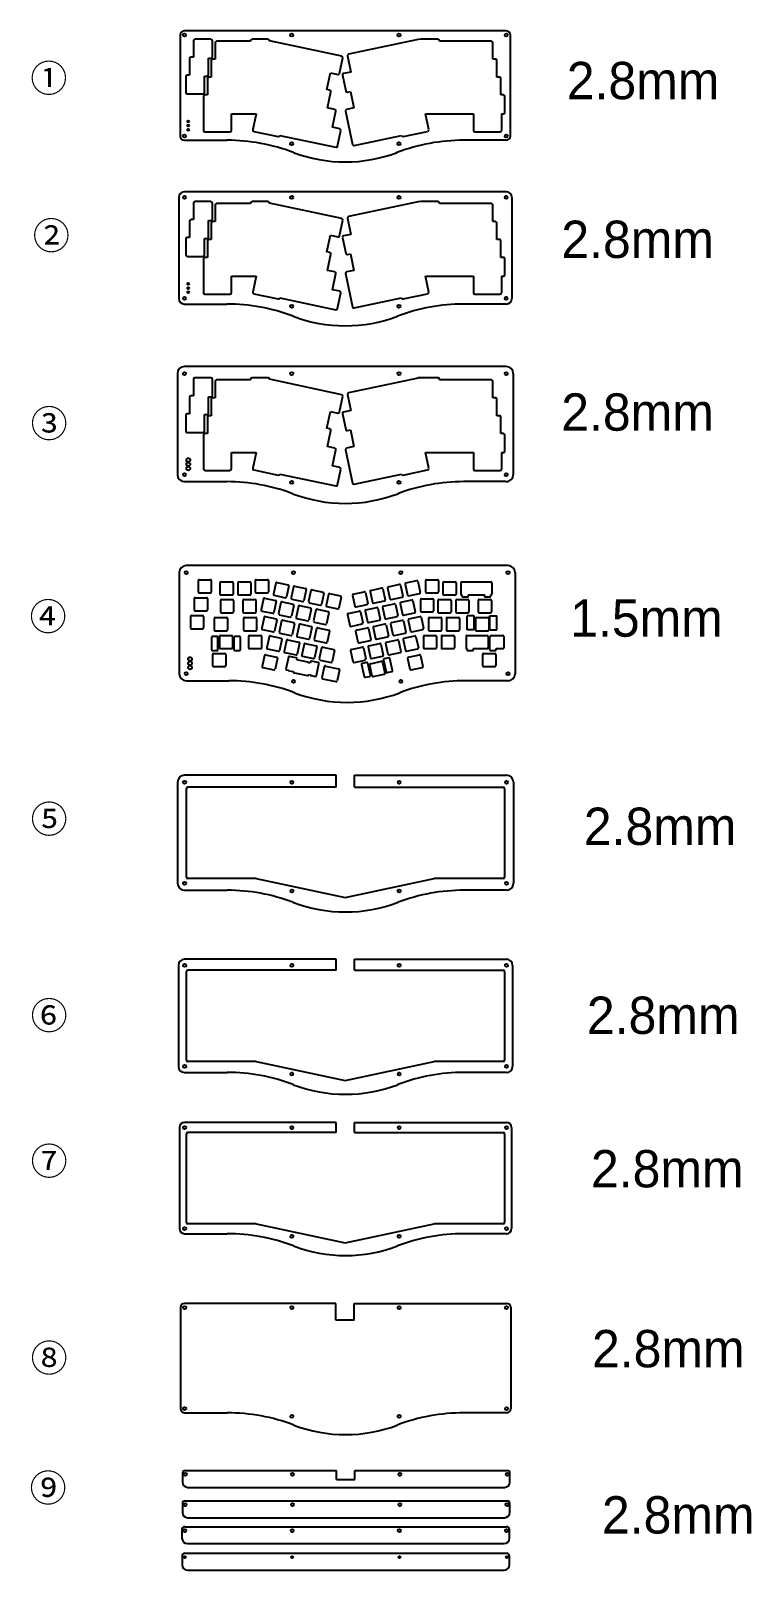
# Model space of a CAD drawing. Extents: x -100 to 666, y -578 to 1059.
import ezdxf

# ---------------------------------------------------------------- set-up
doc = ezdxf.new("R2010")
doc.units = 0
doc.layers.get('0').update_dxf_attribs({"linetype": 'CONTINUOUS'})
doc.styles.get("Standard").update_dxf_attribs({"font": ''})
doc.styles.get('Standard').set_extended_font_data('Lot')

msp = doc.modelspace()

# ---------------------------------------------------------------- linework, layer by layer
at = {"color": 7, "linetype": 'Continuous', "lineweight": 25}
for p, q in [((58.6, 1054.4), (58.6, 947)), ((58.6, 1054.4), (58.6, 947)), ((405.4, 1058.9), (63.1, 1058.9)), ((405.4, 1058.9), (63.1, 1058.9)), ((72.8, 1048.4), (72.8, 1030.9)), ((91.3, 1049.9), (74.3, 1049.9)), ((92.8, 1031.4), (92.8, 1048.4)), ((133.5, 1048.4), (133.5, 1047.8)), ((152.1, 1049.9), (135, 1049.9)), ((153.6, 1048.4), (153.6, 1048.4)), ((230.4, 1032.1), (153.6, 1048.4)), ((311.6, 1049.8), (237.6, 1034.1)), ((314.4, 1049.9), (311.8, 1049.8)), ((333, 1049.9), (314.5, 1049.9)), ((334.5, 1047.8), (334.5, 1048.4)), ((409.9, 947), (409.9, 1054.4)), ((409.9, 947), (409.9, 1054.4)), ((95.8, 1046.3), (95.8, 1028.8)), ((133.5, 1047.8), (97.3, 1047.8)), ((236.5, 1032.3), (240.1, 1015.1)), ((389.7, 1047.8), (334.5, 1047.8)), ((391.2, 1028.8), (391.2, 1046.3)), ((68.6, 1029.4), (68.6, 1011.8)), ((72.8, 1030.9), (70.1, 1030.9)), ((88.7, 1029.9), (91.3, 1029.9)), ((88.7, 1012.3), (88.7, 1029.9)), ((91.6, 1027.3), (91.6, 1009.7)), ((95.8, 1028.8), (93.1, 1028.8)), ((228, 1013.6), (231.5, 1030.3)), ((393.9, 1028.8), (391.2, 1028.8)), ((395.4, 1009.7), (395.4, 1027.3)), ((64.6, 1010.3), (64.6, 993.3)), ((68.6, 1011.8), (66.1, 1011.8)), ((84.6, 1010.8), (87.2, 1010.8)), ((84.6, 993.3), (84.6, 1010.8)), ((87.6, 1008.2), (87.6, 990.7)), ((91.6, 1009.7), (89.1, 1009.7)), ((214.6, 996.5), (218.3, 1014.2)), ((218.3, 1014.2), (226.2, 1012.5)), ((231.1, 1011.7), (234.7, 995)), ((240.1, 1015.1), (232.3, 1013.5)), ((398.2, 1009.7), (395.4, 1009.7)), ((399.7, 990.7), (399.7, 1008.2)), ((66.1, 991.8), (83.1, 991.8)), ((83.4, 989.2), (83.4, 953)), ((87.6, 990.7), (84.9, 990.7)), ((217.8, 995.8), (214.6, 996.5)), ((215.3, 976.9), (218.9, 994.1)), ((236.5, 993.8), (239.7, 994.5)), ((239.7, 994.5), (243.4, 976.9)), ((402.4, 990.7), (399.7, 990.7)), ((403.9, 972.1), (403.9, 989.2)), ((113, 970.6), (139.3, 970.6)), ((113, 953), (113, 970.6)), ((139.3, 970.6), (135.7, 953.8)), ((223.1, 975.2), (215.3, 976.9)), ((220.6, 956.3), (224.3, 973.4)), ((234.4, 973.4), (241.9, 938.1)), ((243.4, 976.9), (235.6, 975.2)), ((319.4, 970.6), (370.6, 970.6)), ((322.9, 953.8), (319.4, 970.6)), ((370.6, 970.6), (370.6, 953)), ((400.2, 970.6), (400.2, 953)), ((400.2, 970.6), (402.4, 970.6)), ((84.9, 951.5), (111.5, 951.5)), ((136.9, 952), (162.9, 946.5)), ((228.3, 954.7), (220.6, 956.3)), ((225.9, 936.2), (229.4, 952.9)), ((295.8, 946.5), (321.8, 952)), ((372.1, 951.5), (398.7, 951.5)), ((63.1, 942.5), (108.3, 942.5)), ((63.1, 942.5), (108.3, 942.5)), ((164.7, 947.7), (224.1, 935)), ((164.7, 947.7), (164.7, 947.7)), ((243.7, 937), (294, 947.7)), ((405.4, 942.5), (360.1, 942.5)), ((405.4, 942.5), (360.1, 942.5)), ((405.4, 887.7), (63.1, 887.7)), ((72.8, 875.7), (72.8, 858.1)), ((91.3, 877.2), (74.3, 877.2)), ((92.8, 858.6), (92.8, 875.7)), ((95.8, 873.6), (95.8, 856)), ((133.5, 875.1), (97.3, 875.1)), ((133.5, 875.7), (133.5, 875.1)), ((152.1, 877.2), (135, 877.2)), ((153.6, 875.7), (153.6, 875.7)), ((230.4, 859.4), (153.6, 875.7)), ((311.6, 877.1), (237.6, 861.3)), ((314.4, 877.2), (311.8, 877.1)), ((333, 877.2), (314.5, 877.2)), ((334.5, 875.1), (334.5, 875.7)), ((389.7, 875.1), (334.5, 875.1)), ((391.2, 856), (391.2, 873.6)), ((68.6, 856.6), (68.6, 839.1)), ((72.8, 858.1), (70.1, 858.1)), ((88.7, 857.1), (91.3, 857.1)), ((88.7, 839.6), (88.7, 857.1)), ((91.6, 854.5), (91.6, 837)), ((95.8, 856), (93.1, 856)), ((228, 840.9), (231.5, 857.6)), ((236.5, 859.6), (240.1, 842.4)), ((393.9, 856), (391.2, 856)), ((395.4, 837), (395.4, 854.5)), ((64.6, 837.6), (64.6, 820.5)), ((68.6, 839.1), (66.1, 839.1)), ((84.6, 838.1), (87.2, 838.1)), ((84.6, 820.5), (84.6, 838.1)), ((87.6, 835.5), (87.6, 817.9)), ((91.6, 837), (89.1, 837)), ((214.6, 823.8), (218.3, 841.4)), ((218.3, 841.4), (226.2, 839.7)), ((231.1, 838.9), (234.7, 822.3)), ((240.1, 842.4), (232.3, 840.7)), ((398.2, 837), (395.4, 837)), ((399.7, 817.9), (399.7, 835.5)), ((66.1, 819), (83.1, 819)), ((217.8, 823.1), (214.6, 823.8)), ((215.3, 804.1), (218.9, 821.3)), ((236.5, 821.1), (239.7, 821.8)), ((239.7, 821.8), (243.4, 804.1)), ((83.4, 816.4), (83.4, 780.3)), ((87.6, 817.9), (84.9, 817.9)), ((223.1, 802.5), (215.3, 804.1)), ((243.4, 804.1), (235.6, 802.5)), ((402.4, 817.9), (399.7, 817.9)), ((403.9, 799.3), (403.9, 816.4)), ((113, 797.8), (139.3, 797.8)), ((113, 780.3), (113, 797.8)), ((139.3, 797.8), (135.7, 781.1)), ((220.6, 783.5), (224.3, 800.7)), ((234.4, 800.7), (241.9, 765.4)), ((319.4, 797.8), (370.6, 797.8)), ((322.9, 781.1), (319.4, 797.8)), ((370.6, 797.8), (370.6, 780.3)), ((400.2, 797.8), (400.2, 780.3)), ((400.2, 797.8), (402.4, 797.8)), ((84.9, 778.8), (111.5, 778.8)), ((136.9, 779.3), (162.9, 773.8)), ((164.7, 774.9), (224.1, 762.3)), ((164.7, 774.9), (164.7, 774.9)), ((228.3, 781.9), (220.6, 783.5)), ((225.9, 763.4), (229.4, 780.1)), ((243.7, 764.2), (294, 774.9)), ((295.8, 773.8), (321.8, 779.3)), ((372.1, 778.8), (398.7, 778.8)), ((63.1, 768.3), (108.3, 768.3)), ((405.4, 768.3), (360.1, 768.3)), ((405.4, 701.8), (63.1, 701.8)), ((72.8, 688.3), (72.8, 670.7)), ((91.3, 689.8), (74.3, 689.8)), ((92.8, 671.2), (92.8, 688.3)), ((133.5, 688.3), (133.5, 687.6)), ((152.1, 689.8), (135, 689.8)), ((153.6, 688.3), (153.6, 688.3)), ((230.4, 671.9), (153.6, 688.3)), ((311.6, 689.6), (237.6, 673.9)), ((314.4, 689.8), (311.8, 689.7)), ((333, 689.8), (314.5, 689.8)), ((334.5, 687.6), (334.5, 688.3)), ((95.8, 686.1), (95.8, 668.6)), ((133.5, 687.6), (97.3, 687.6)), ((236.5, 672.1), (240.1, 655)), ((389.7, 687.6), (334.5, 687.6)), ((391.2, 668.6), (391.2, 686.1)), ((68.6, 669.2), (68.6, 651.7)), ((72.8, 670.7), (70.1, 670.7)), ((88.7, 669.7), (91.3, 669.7)), ((88.7, 652.2), (88.7, 669.7)), ((91.6, 667.1), (91.6, 649.5)), ((95.8, 668.6), (93.1, 668.6)), ((228, 653.5), (231.5, 670.2)), ((240.1, 655), (232.3, 653.3)), ((393.9, 668.6), (391.2, 668.6)), ((395.4, 649.5), (395.4, 667.1)), ((64.6, 650.2), (64.6, 633.1)), ((68.6, 651.7), (66.1, 651.7)), ((84.6, 650.7), (87.2, 650.7)), ((84.6, 633.1), (84.6, 650.7)), ((87.6, 648), (87.6, 630.5)), ((91.6, 649.5), (89.1, 649.5)), ((214.6, 636.3), (218.3, 654)), ((218.3, 654), (226.2, 652.3)), ((231.1, 651.5), (234.7, 634.8)), ((398.2, 649.5), (395.4, 649.5)), ((399.7, 630.5), (399.7, 648)), ((66.1, 631.6), (83.1, 631.6)), ((83.4, 629), (83.4, 592.9)), ((87.6, 630.5), (84.9, 630.5)), ((217.8, 635.7), (214.6, 636.3)), ((215.3, 616.7), (218.9, 633.9)), ((236.5, 633.7), (239.7, 634.4)), ((239.7, 634.4), (243.4, 616.7)), ((402.4, 630.5), (399.7, 630.5)), ((403.9, 611.9), (403.9, 629)), ((113, 610.4), (139.3, 610.4)), ((113, 592.9), (113, 610.4)), ((139.3, 610.4), (135.7, 593.6)), ((223.1, 615.1), (215.3, 616.7)), ((220.6, 596.1), (224.3, 613.3)), ((234.4, 613.3), (241.9, 577.9)), ((243.4, 616.7), (235.6, 615.1)), ((319.4, 610.4), (370.6, 610.4)), ((322.9, 593.6), (319.4, 610.4)), ((370.6, 610.4), (370.6, 592.8)), ((400.2, 610.4), (400.2, 592.8)), ((400.2, 610.4), (402.4, 610.4)), ((84.9, 591.4), (111.5, 591.4)), ((136.9, 591.9), (162.9, 586.3)), ((228.3, 594.5), (220.6, 596.1)), ((225.9, 576), (229.4, 592.7)), ((295.8, 586.3), (321.8, 591.9)), ((372.1, 591.3), (398.7, 591.3)), ((63.1, 579.4), (108.3, 579.4)), ((164.7, 587.5), (224.1, 574.9)), ((164.7, 587.5), (164.7, 587.5)), ((243.7, 576.8), (294, 587.5)), ((405.4, 579.4), (360.1, 579.4)), ((407.3, 490.1), (65, 490.1)), ((78.7, 475.1), (90.7, 475.1)), ((139.5, 475.1), (151.5, 475.1)), ((320.4, 475.1), (332.4, 475.1)), ((77.7, 474.1), (77.7, 462.1)), ((78.7, 461.1), (90.7, 461.1)), ((91.7, 474.1), (91.7, 462.1)), ((100.8, 471.9), (100.8, 459.9)), ((101.8, 472.9), (113.8, 472.9)), ((101.8, 458.9), (113.8, 458.9)), ((114.8, 471.9), (114.8, 459.9)), ((119.8, 471.9), (119.8, 459.9)), ((120.8, 472.9), (132.8, 472.9)), ((120.8, 458.9), (132.8, 458.9)), ((133.8, 471.9), (133.8, 459.9)), ((138.5, 474.1), (138.5, 462.1)), ((139.5, 461.1), (151.5, 461.1)), ((152.5, 474.1), (152.5, 462.1)), ((160.4, 471.4), (157.9, 459.7)), ((158.6, 458.5), (170.4, 456)), ((161.5, 472.2), (173.3, 469.7)), ((174, 468.5), (171.6, 456.8)), ((179, 467.5), (176.5, 455.7)), ((180.2, 468.2), (191.9, 465.7)), ((192.7, 464.6), (190.2, 452.8)), ((197.6, 463.5), (195.1, 451.8)), ((198.8, 464.3), (210.5, 461.8)), ((211.3, 460.6), (208.8, 448.9)), ((216.3, 459.5), (213.8, 447.8)), ((217.4, 460.3), (229.2, 457.8)), ((241.9, 458.6), (244.4, 446.9)), ((242.7, 459.8), (254.4, 462.3)), ((255.6, 461.5), (258.1, 449.8)), ((260.6, 462.6), (263, 450.8)), ((261.3, 463.8), (273.1, 466.3)), ((274.2, 465.5), (276.7, 453.7)), ((279.2, 466.5), (281.7, 454.8)), ((280, 467.7), (291.7, 470.2)), ((292.9, 469.4), (295.4, 457.7)), ((297.8, 470.5), (300.3, 458.8)), ((298.6, 471.7), (310.3, 474.2)), ((301.5, 458), (313.2, 460.5)), ((311.5, 473.4), (314, 461.7)), ((319.4, 474.1), (319.4, 462.1)), ((320.4, 461.1), (332.4, 461.1)), ((333.4, 474.1), (333.4, 462.1)), ((338, 471.9), (338, 459.9)), ((339, 472.9), (351, 472.9)), ((339, 458.9), (351, 458.9)), ((352, 471.9), (352, 459.9)), ((357.1, 471.9), (357.1, 459.9)), ((358.1, 472.9), (389.1, 472.9)), ((358.1, 458.9), (358.2, 458.9)), ((358.2, 458.9), (358.2, 457.9)), ((365.2, 457.9), (365.2, 458.9)), ((365.2, 458.9), (382.1, 458.9)), ((382.1, 458.9), (382.1, 457.9)), ((389.1, 457.9), (389.1, 458.9)), ((389.1, 458.9), (389.1, 458.9)), ((390.1, 471.9), (390.1, 459.9)), ((73.6, 455), (73.6, 443)), ((74.6, 456), (86.6, 456)), ((87.6, 455), (87.6, 443)), ((101.4, 452.9), (101.4, 440.9)), ((102.4, 453.9), (114.4, 453.9)), ((115.4, 452.9), (115.4, 440.9)), ((125.2, 452.9), (125.2, 440.9)), ((126.2, 453.9), (138.2, 453.9)), ((139.2, 452.9), (139.2, 440.9)), ((147.1, 454.8), (144.6, 443)), ((148.3, 455.5), (160, 453)), ((160.8, 451.9), (158.3, 440.1)), ((165.7, 450.8), (163.2, 439.1)), ((166.9, 451.6), (178.6, 449.1)), ((179.4, 447.9), (176.9, 436.2)), ((177.3, 454.5), (189, 452)), ((184.3, 446.9), (181.8, 435.1)), ((185.5, 447.6), (197.3, 445.1)), ((198, 443.9), (195.5, 432.2)), ((195.9, 450.6), (207.6, 448.1)), ((203, 442.9), (200.5, 431.2)), ((204.2, 443.7), (215.9, 441.2)), ((214.5, 446.6), (226.3, 444.1)), ((229.9, 456.6), (227.5, 444.9)), ((245.6, 446.1), (257.3, 448.6)), ((256, 443.1), (267.7, 445.6)), ((264.2, 450.1), (276, 452.6)), ((268.9, 444.9), (271.4, 433.1)), ((273.8, 445.9), (276.3, 434.2)), ((274.6, 447.1), (286.3, 449.6)), ((282.9, 454), (294.6, 456.5)), ((287.5, 448.8), (290, 437.1)), ((292.5, 449.9), (295, 438.1)), ((293.2, 451.1), (305, 453.6)), ((306.2, 452.8), (308.6, 441.1)), ((314.1, 453.9), (314.1, 441.9)), ((315.1, 454.9), (327.1, 454.9)), ((328.1, 453.9), (328.1, 441.9)), ((332.7, 452.9), (332.7, 440.9)), ((333.7, 453.9), (345.7, 453.9)), ((346.7, 452.9), (346.7, 440.9)), ((351.7, 452.9), (351.7, 440.9)), ((352.7, 453.9), (364.7, 453.9)), ((359.2, 456.9), (364.2, 456.9)), ((365.7, 452.9), (365.7, 440.9)), ((375.6, 452.9), (375.6, 440.9)), ((376.6, 453.9), (388.6, 453.9)), ((383.1, 456.9), (388.1, 456.9)), ((389.6, 452.9), (389.6, 440.9)), ((69.5, 436), (69.5, 424)), ((70.5, 437), (82.5, 437)), ((74.6, 442), (86.6, 442)), ((83.5, 436), (83.5, 424)), ((94.9, 433.8), (94.9, 421.8)), ((95.9, 434.8), (107.9, 434.8)), ((102.4, 439.9), (114.4, 439.9)), ((108.9, 433.8), (108.9, 421.8)), ((125.9, 433.8), (125.9, 421.8)), ((126.2, 439.9), (138.2, 439.9)), ((126.9, 434.8), (138.9, 434.8)), ((139.9, 433.8), (139.9, 421.8)), ((145.3, 441.8), (157.1, 439.4)), ((147.8, 435.1), (145.3, 423.4)), ((149, 435.9), (160.7, 433.4)), ((161.5, 432.2), (159, 420.5)), ((166.4, 431.2), (163.9, 419.4)), ((164, 437.9), (175.7, 435.4)), ((167.6, 432), (179.3, 429.5)), ((180.1, 428.3), (177.6, 416.5)), ((185, 427.2), (182.5, 415.5)), ((182.6, 433.9), (194.4, 431.4)), ((186.2, 428), (198, 425.5)), ((201.2, 430), (213, 427.5)), ((216.7, 440), (214.2, 428.2)), ((236.6, 438), (239.1, 426.3)), ((237.3, 439.2), (249.1, 441.7)), ((240.2, 425.5), (252, 428)), ((250.3, 440.9), (252.7, 429.2)), ((255.2, 442), (257.7, 430.2)), ((258.9, 429.5), (270.6, 431.9)), ((264.6, 425.5), (276.3, 428)), ((277.5, 433.4), (289.2, 435.9)), ((277.5, 427.2), (280, 415.5)), ((282.4, 428.3), (284.9, 416.5)), ((283.2, 429.5), (295, 432)), ((296.1, 437.4), (307.9, 439.9)), ((296.1, 431.2), (298.6, 419.4)), ((301.1, 432.2), (303.6, 420.5)), ((301.8, 433.4), (313.6, 435.9)), ((314.8, 435.1), (317.3, 423.4)), ((315.1, 440.9), (327.1, 440.9)), ((322.7, 433.8), (322.7, 421.8)), ((323.7, 434.8), (335.7, 434.8)), ((333.7, 439.9), (345.7, 439.9)), ((336.7, 433.8), (336.7, 421.8)), ((341.7, 433.8), (341.7, 421.8)), ((342.7, 434.8), (354.7, 434.8)), ((352.7, 439.9), (364.7, 439.9)), ((355.7, 433.8), (355.7, 421.8)), ((363.8, 421.8), (363.8, 436.8)), ((371.2, 436.8), (363.8, 436.8)), ((371.2, 421.8), (371.2, 436.8)), ((372.7, 433.8), (372.7, 421.8)), ((373.7, 434.8), (385.7, 434.8)), ((376.6, 439.9), (388.6, 439.9)), ((386.7, 433.8), (386.7, 421.8)), ((388.1, 421.8), (388.1, 436.8)), ((388.1, 436.8), (395.5, 436.8)), ((395.5, 421.8), (395.5, 436.8)), ((70.5, 423), (82.5, 423)), ((91.8, 413.8), (91.8, 400.8)), ((97.8, 414.8), (92.8, 414.8)), ((95.9, 420.8), (107.9, 420.8)), ((98.8, 400.8), (98.8, 413.8)), ((100.3, 414.8), (100.3, 402.8)), ((101.3, 415.8), (113.3, 415.8)), ((114.3, 414.8), (114.3, 402.8)), ((115.7, 413.8), (115.7, 400.8)), ((121.7, 414.8), (116.7, 414.8)), ((122.7, 400.8), (122.7, 413.8)), ((126.9, 420.8), (138.9, 420.8)), ((131.2, 414.8), (131.2, 402.8)), ((132.2, 415.8), (144.2, 415.8)), ((145.2, 414.8), (145.2, 402.8)), ((146, 422.2), (157.8, 419.7)), ((153.1, 414.5), (150.6, 402.8)), ((154.3, 415.3), (166, 412.8)), ((166.8, 411.6), (164.3, 399.9)), ((164.7, 418.3), (176.4, 415.8)), ((171.8, 410.6), (169.3, 398.8)), ((172.9, 411.3), (184.7, 408.8)), ((183.3, 414.3), (195.1, 411.8)), ((198.7, 424.3), (196.2, 412.6)), ((203.7, 423.3), (201.2, 411.5)), ((201.9, 410.3), (213.7, 407.8)), ((204.9, 424), (216.6, 421.5)), ((217.4, 420.4), (214.9, 408.6)), ((245.2, 420.4), (247.7, 408.6)), ((245.9, 421.5), (257.7, 424)), ((248.9, 407.8), (260.6, 410.3)), ((258.9, 423.3), (261.4, 411.5)), ((263.8, 424.3), (266.3, 412.6)), ((267.5, 411.8), (279.2, 414.3)), ((277.9, 408.8), (289.6, 411.3)), ((286.1, 415.8), (297.9, 418.3)), ((290.8, 410.6), (293.3, 398.8)), ((295.7, 411.6), (298.2, 399.9)), ((296.5, 412.8), (308.2, 415.3)), ((304.8, 419.7), (316.5, 422.2)), ((309.4, 414.5), (311.9, 402.8)), ((317.3, 414.8), (317.3, 402.8)), ((318.3, 415.8), (330.3, 415.8)), ((323.7, 420.8), (335.7, 420.8)), ((331.3, 414.8), (331.3, 402.8)), ((336.4, 414.8), (336.4, 402.8)), ((337.4, 415.8), (349.4, 415.8)), ((342.7, 420.8), (354.7, 420.8)), ((350.4, 414.8), (350.4, 402.8)), ((362.6, 414.8), (362.6, 402.8)), ((363.6, 415.8), (385.1, 415.8)), ((371.2, 421.8), (363.8, 421.8)), ((373.7, 420.8), (385.7, 420.8)), ((386.1, 414.8), (386.1, 402.8)), ((387.5, 413.8), (387.5, 400.8)), ((388.1, 421.8), (395.5, 421.8)), ((388.8, 414.8), (388.5, 414.8)), ((389.8, 415.8), (401.8, 415.8)), ((402.8, 414.8), (402.8, 402.8)), ((92.8, 399.8), (97.8, 399.8)), ((93.1, 395.7), (93.1, 383.7)), ((94.1, 396.7), (106.1, 396.7)), ((101.3, 401.8), (113.3, 401.8)), ((107.1, 395.7), (107.1, 383.7)), ((116.7, 399.8), (121.7, 399.8)), ((132.2, 401.8), (144.2, 401.8)), ((148.3, 394.5), (145.8, 382.8)), ((149.5, 395.3), (161.2, 392.8)), ((151.4, 401.6), (163.1, 399.1)), ((170, 397.6), (181.8, 395.2)), ((179.8, 392.5), (174.9, 393.5)), ((185.5, 407.7), (183, 395.9)), ((190.4, 406.6), (187.9, 394.9)), ((188.7, 393.7), (200.4, 391.2)), ((191.6, 407.4), (203.3, 404.9)), ((204.1, 403.7), (201.6, 392)), ((209, 402.7), (206.5, 390.9)), ((210.2, 403.4), (221.9, 400.9)), ((222.7, 399.7), (220.2, 388)), ((239.8, 399.7), (242.3, 388)), ((240.6, 400.9), (252.3, 403.4)), ((253.5, 402.7), (256, 390.9)), ((258.5, 403.7), (260.9, 392)), ((259.2, 404.9), (271, 407.4)), ((262.1, 391.2), (273.9, 393.7)), ((272.1, 406.6), (274.6, 394.9)), ((277.1, 407.7), (279.6, 395.9)), ((280.8, 395.2), (292.5, 397.6)), ((299.4, 399.1), (311.1, 401.6)), ((301.3, 392.8), (313, 395.3)), ((314.2, 394.5), (316.7, 382.8)), ((318.3, 401.8), (330.3, 401.8)), ((337.4, 401.8), (349.4, 401.8)), ((363.6, 401.8), (363.6, 401.8)), ((363.6, 401.8), (363.6, 400.8)), ((364.6, 399.8), (369.6, 399.8)), ((370.6, 400.8), (370.6, 401.8)), ((370.6, 401.8), (385.1, 401.8)), ((380.3, 395.7), (380.3, 383.7)), ((381.3, 396.7), (393.3, 396.7)), ((388.5, 399.8), (393.5, 399.8)), ((394.3, 395.7), (394.3, 383.7)), ((394.5, 400.8), (394.5, 401.8)), ((394.5, 401.8), (401.8, 401.8)), ((94.1, 382.7), (106.1, 382.7)), ((146.6, 381.6), (158.3, 379.1)), ((162, 391.6), (159.5, 379.9)), ((173.7, 392.7), (171, 380)), ((174, 378.4), (171.8, 378.8)), ((174.1, 378.3), (179, 377.3)), ((182.1, 392), (179.9, 392.4)), ((182.6, 389.8), (182.9, 390.8)), ((194.5, 387.3), (182.7, 389.8)), ((194.6, 387.3), (196.8, 386.8)), ((197.1, 387.8), (196.9, 386.8)), ((203.2, 387.5), (198.3, 388.5)), ((205.4, 387), (203.3, 387.5)), ((203.5, 373.1), (206.2, 385.8)), ((207.3, 389.7), (219, 387.2)), ((211.8, 382.6), (209.3, 370.8)), ((213, 383.3), (227.1, 380.4)), ((227.9, 379.2), (225.4, 367.4)), ((243.5, 387.2), (255.2, 389.7)), ((251.4, 384.8), (254.2, 372.1)), ((257.1, 387), (252.2, 386)), ((261, 373.5), (258.3, 386.2)), ((260.1, 384.6), (262.6, 372.8)), ((260.9, 385.8), (272.6, 388.3)), ((273.8, 387.5), (276.3, 375.7)), ((274.8, 389.7), (277.5, 377)), ((280.5, 392), (275.6, 390.9)), ((278.7, 376.3), (283.6, 377.3)), ((284.4, 378.5), (281.7, 391.2)), ((300.5, 391.6), (303, 379.9)), ((304.2, 379.1), (315.9, 381.6)), ((381.3, 382.7), (393.3, 382.7)), ((65, 367.7), (110.2, 367.7)), ((179.8, 376.1), (182, 375.6)), ((182.1, 375.6), (193.9, 373.1)), ((195, 373.9), (195, 373.9)), ((197.3, 373.4), (195.1, 373.9)), ((197.4, 373.4), (202.3, 372.3)), ((210.1, 369.7), (224.2, 366.7)), ((255.3, 371.3), (260.2, 372.3)), ((263.8, 372.1), (275.5, 374.6)), ((407.3, 367.7), (362.1, 367.7)), ((224.5, 267.2), (63.3, 267.2)), ((243.9, 267.2), (405.6, 267.2)), ((65.3, 158.8), (65.3, 253.1)), ((224.5, 254.6), (66.8, 254.6)), ((243.9, 254.6), (402.1, 254.6)), ((403.6, 253.1), (403.6, 158.8)), ((139.5, 157.3), (66.8, 157.3)), ((139.5, 157.3), (234.2, 137.2)), ((234.2, 137.2), (328.9, 157.3)), ((402.1, 157.3), (328.9, 157.3)), ((63.3, 144.8), (108.5, 144.8)), ((405.7, 144.8), (360.4, 144.8)), ((224.5, 71.4), (63.3, 71.4)), ((243.9, 71.4), (405.6, 71.4)), ((65.3, -36), (65.3, 58.3)), ((224.5, 59.8), (66.8, 59.8)), ((243.9, 59.8), (402.1, 59.8)), ((403.6, 58.3), (403.6, -36)), ((63.3, -49), (108.5, -49)), ((139.5, -37.5), (66.8, -37.5)), ((139.5, -37.5), (234.2, -57.7)), ((234.2, -57.7), (328.9, -37.5)), ((402.1, -37.5), (328.9, -37.5)), ((405.7, -49), (360.4, -49)), ((224.5, -102.1), (63.3, -102.1)), ((65.3, -208.5), (65.3, -114.2)), ((224.5, -112.7), (66.8, -112.7)), ((243.9, -102.1), (405.6, -102.1)), ((243.9, -112.7), (402.1, -112.7)), ((403.6, -114.2), (403.6, -208.5)), ((139.5, -210), (66.8, -210)), ((139.5, -210), (234.2, -230.1)), ((234.2, -230.1), (328.9, -210)), ((402.1, -210), (328.9, -210)), ((63.3, -220.5), (108.5, -220.5)), ((405.7, -220.5), (360.4, -220.5)), ((224.3, -294.6), (63.3, -294.6)), ((243.7, -294.6), (405.6, -294.6)), ((63.3, -411), (108.5, -411)), ((405.7, -411), (360.4, -411))]:
    msp.add_line(p, q, dxfattribs=at)
at = {"linetype": 'Continuous'}
for p, q in [((57.1, 881.7), (57.1, 774.3)), ((411.4, 881.7), (411.4, 774.3)), ((55.6, 694.3), (55.6, 586.9)), ((412.9, 694.3), (412.9, 586.8)), ((57.5, 482.6), (57.5, 375.2)), ((414.8, 482.6), (414.8, 375.1)), ((55.8, 259.7), (55.8, 152.3)), ((413.1, 259.7), (413.1, 152.2)), ((56.8, 64.9), (56.8, -42.5)), ((412.1, 64.9), (412.1, -42.6)), ((57.8, -107.6), (57.8, -215)), ((411.1, -107.6), (411.1, -215.1)), ((58.8, -299.1), (58.8, -406.5)), ((410.1, -299.1), (410.1, -406.6)), ((243.7, -312.6), (224.3, -312.6)), ((64, -472.3), (224.9, -472.3)), ((224.9, -481.8), (224.9, -472.3)), ((244.3, -472.3), (406.3, -472.3)), ((244.3, -481.8), (244.3, -472.3)), ((61, -475.3), (61, -484.6)), ((66.7, -490.3), (403.6, -490.3)), ((224.9, -481.8), (244.3, -481.8)), ((409.3, -484.6), (409.3, -475.3)), ((60.9, -507.6), (60.9, -516.9)), ((63.9, -504.6), (406.2, -504.6)), ((409.2, -516.9), (409.2, -507.6)), ((66.6, -522.6), (403.5, -522.6)), ((60.5, -535.1), (60.5, -544.4)), ((63.5, -532.1), (243.9, -532.1)), ((243.9, -532.1), (405.8, -532.1)), ((408.8, -544.4), (408.8, -535.1)), ((66.2, -550.1), (403.1, -550.1)), ((60.6, -563.4), (60.6, -572.7)), ((63.6, -560.4), (243.9, -560.4)), ((243.9, -560.4), (405.9, -560.4)), ((408.9, -572.7), (408.9, -563.4)), ((66.3, -578.4), (403.2, -578.4))]:
    msp.add_line(p, q, dxfattribs=at)
for p, q in [((224.5, 254.6), (224.5, 267.2)), ((243.9, 254.6), (243.9, 267.2)), ((224.5, 59.8), (224.5, 71.4)), ((243.9, 59.8), (243.9, 71.4)), ((224.5, -112.7), (224.5, -102.1)), ((243.9, -112.7), (243.9, -102.1)), ((224.3, -312.6), (224.3, -294.6)), ((243.7, -312.6), (243.7, -294.6))]:
    msp.add_line(p, q)
at = {"color": 7, "linetype": 'Continuous', "lineweight": 25}
for centre, radius in [((63.1, 1054.4), 1.6), ((177.2, 1054.4), 1.6), ((291.3, 1054.4), 1.6), ((405.4, 1054.4), 1.6), ((63.1, 947), 1.6), ((177.2, 938.8), 1.6), ((291.3, 938.8), 1.6), ((405.4, 947), 1.6), ((63.1, 881.7), 1.6), ((177.2, 881.7), 1.6), ((291.3, 881.7), 1.6), ((405.4, 881.7), 1.6), ((63.1, 774.3), 1.6), ((405.4, 774.3), 1.6), ((177.2, 766), 1.6), ((291.3, 766), 1.6), ((63.1, 694.3), 1.6), ((177.2, 694.3), 1.6), ((291.3, 694.3), 1.6), ((405.4, 694.3), 1.6), ((67.2, 602.4), 2), ((67.2, 597.9), 2), ((67.2, 593.4), 2), ((63.1, 586.9), 1.6), ((177.2, 578.6), 1.6), ((291.3, 578.6), 1.6), ((405.4, 586.8), 1.6), ((65, 482.6), 1.6), ((179.1, 482.6), 1.6), ((293.2, 482.6), 1.6), ((407.3, 482.6), 1.6), ((65, 375.2), 1.6), ((69.1, 390.7), 2), ((69.1, 386.2), 2), ((69.1, 381.7), 2), ((407.3, 375.1), 1.6), ((179.1, 366.9), 1.6), ((293.2, 366.9), 1.6), ((63.3, 259.7), 1.6), ((177.4, 259.7), 1.6), ((291.5, 259.7), 1.6), ((405.6, 259.7), 1.6), ((63.3, 152.3), 1.6), ((405.7, 152.2), 1.6), ((177.4, 144), 1.6), ((291.5, 144), 1.6), ((63.3, 64.9), 1.6), ((177.4, 64.9), 1.6), ((291.5, 64.9), 1.6), ((405.6, 64.9), 1.6), ((63.3, -42.5), 1.6), ((405.7, -42.6), 1.6), ((177.4, -50.8), 1.6), ((291.5, -50.8), 1.6), ((63.3, -107.6), 1.6), ((177.4, -107.6), 1.6), ((291.5, -107.6), 1.6), ((405.6, -107.6), 1.6), ((63.3, -215), 1.6), ((177.4, -223.3), 1.6), ((291.5, -223.3), 1.6), ((405.7, -215.1), 1.6), ((63.3, -299.1), 1.6), ((177.4, -299.1), 1.6), ((291.5, -299.1), 1.6), ((405.6, -299.1), 1.6), ((63.3, -406.5), 1.6), ((405.7, -406.6), 1.6), ((177.4, -414.8), 1.6), ((291.5, -414.8), 1.6), ((64, -476.3), 1.6), ((178.1, -476.3), 1.6), ((292.2, -476.3), 1.6), ((406.3, -476.3), 1.6), ((63.9, -508.6), 1.6), ((178, -508.6), 1.6), ((292.1, -508.6), 1.6), ((406.2, -508.6), 1.6), ((63.5, -536.2), 1.6), ((177.6, -536.2), 1.6), ((291.7, -536.2), 1.6), ((405.8, -536.2), 1.6)]:
    msp.add_circle(centre, radius, dxfattribs=at)
at = {"linetype": 'Continuous'}
for centre, radius in [((67.2, 962.6), 1), ((67.2, 958.1), 1), ((67.2, 953.6), 1), ((67.2, 789.8), 1), ((67.2, 785.3), 1), ((67.2, 780.8), 1), ((63.6, -564.4), 1.05), ((177.7, -564.4), 1.05), ((291.8, -564.4), 1.05), ((405.9, -564.4), 1.05)]:
    msp.add_circle(centre, radius, dxfattribs=at)
for centre, radius, start, end in [((63.1, 1054.4), 4.5, 90, 180), ((63.1, 1054.4), 4.5, 90, 180), ((405.4, 1054.4), 4.5, 0, 90), ((405.4, 1054.4), 4.5, 0, 90), ((63.1, 947), 4.5, 180, 270), ((63.1, 947), 4.5, 180, 270), ((108.3, 742.5), 200, 69.2271, 90), ((108.3, 742.5), 200, 69.2271, 90), ((360.1, 742.5), 200, 90, 110.7729), ((360.1, 742.5), 200, 90, 110.7729), ((405.4, 947), 4.45, 270, 0), ((405.4, 947), 4.45, 270, 0), ((234.2, 1074.5), 155.1, 249.2271, 290.7729), ((234.2, 1074.5), 155.1, 249.2271, 290.7729), ((63.1, 881.7), 6, 90, 180), ((405.4, 881.7), 6, 0, 90), ((63.1, 774.3), 6, 180, 270), ((405.4, 774.3), 5.95, 270, 0), ((108.3, 569.8), 198.5, 69.2271, 90), ((234.2, 901.8), 156.6, 249.2271, 290.7729), ((360.1, 569.8), 198.5, 90, 110.7729), ((63.1, 694.3), 7.5, 90, 180), ((405.4, 694.3), 7.5, 0, 90), ((63.1, 586.9), 7.5, 180, 270), ((108.3, 382.4), 197, 69.2271, 90), ((360.1, 382.4), 197, 90, 110.7729), ((405.4, 586.8), 7.45, 270, 0), ((234.2, 714.4), 158.1, 249.2271, 290.7729), ((65, 482.6), 7.5, 90, 180), ((407.3, 482.6), 7.5, 0, 90), ((65, 375.2), 7.5, 180, 270), ((110.2, 170.7), 197, 69.2271, 90), ((362.1, 170.7), 197, 90, 110.7729), ((407.3, 375.1), 7.45, 270, 0), ((236.1, 502.7), 158.1, 249.2271, 290.7729), ((63.3, 259.7), 7.5, 90, 180), ((405.6, 259.7), 7.5, 0, 90), ((63.3, 152.3), 7.5, 180, 270), ((405.7, 152.2), 7.45, 270, 0), ((108.5, -52.2), 197, 69.2271, 90), ((234.5, 279.8), 158.1, 249.2271, 290.7729), ((360.4, -52.2), 197, 90, 110.7729), ((63.3, 64.9), 6.5, 90, 180), ((405.6, 64.9), 6.5, 0, 90), ((63.3, -42.5), 6.5, 180, 270), ((108.5, -247), 198, 69.2271, 90), ((360.4, -247), 198, 90, 110.7729), ((405.7, -42.6), 6.45, 270, 0), ((234.5, 84.9), 157.1, 249.2271, 290.7729), ((63.3, -107.6), 5.5, 90, 180), ((405.6, -107.6), 5.5, 0, 90), ((63.3, -215), 5.5, 180, 270), ((108.5, -419.5), 199, 69.2271, 90), ((360.4, -419.5), 199, 90, 110.7729), ((405.7, -215.1), 5.45, 270, 0), ((234.5, -87.6), 156.1, 249.2271, 290.7729), ((63.3, -299.1), 4.5, 90, 180), ((405.6, -299.1), 4.5, 0, 90), ((63.3, -406.5), 4.5, 180, 270), ((405.7, -406.6), 4.45, 270, 0), ((108.5, -611), 200, 69.2271, 90), ((234.5, -279.1), 155.1, 249.2271, 290.7729), ((360.4, -611), 200, 90, 110.7729), ((64, -475.3), 3, 90, 180), ((406.3, -475.3), 3, 0, 90), ((66.7, -484.6), 5.7, 180, 270), ((403.6, -484.6), 5.7, 270, 0), ((63.9, -507.6), 3, 90, 180), ((406.2, -507.6), 3, 0, 90), ((66.6, -516.9), 5.7, 180, 270), ((403.5, -516.9), 5.7, 270, 0), ((63.5, -535.1), 3, 90, 180), ((405.8, -535.1), 3, 0, 90), ((66.2, -544.4), 5.7, 180, 270), ((403.1, -544.4), 5.7, 270, 0), ((63.6, -563.4), 3, 90, 180), ((66.3, -572.7), 5.7, 180, 270), ((403.2, -572.7), 5.7, 270, 0), ((405.9, -563.4), 3, 0, 90)]:
    msp.add_arc(centre, radius, start, end, dxfattribs=at)
at = {"color": 7, "linetype": 'Continuous', "lineweight": 25}
for centre, radius, start, end in [((74.3, 1048.4), 1.5, 90, 180), ((91.3, 1048.4), 1.5, 0, 90), ((135, 1048.4), 1.5, 90, 180), ((152.1, 1048.4), 1.5, 0, 90), ((311.9, 1048.3), 1.5, 92.2937, 102), ((314.5, 1048.4), 1.5, 90, 92.2937), ((333, 1048.4), 1.5, 0, 90), ((97.3, 1046.3), 1.5, 90, 180), ((230, 1030.6), 1.5, 348, 78), ((238, 1032.6), 1.5, 102, 192), ((389.7, 1046.3), 1.5, 0, 90), ((70.1, 1029.4), 1.5, 90, 180), ((91.3, 1031.4), 1.5, 270, 0), ((93.1, 1027.3), 1.5, 90, 180), ((393.9, 1027.3), 1.5, 0, 90), ((66.1, 1010.3), 1.5, 90, 180), ((87.2, 1012.3), 1.5, 270, 0), ((89.1, 1008.2), 1.5, 90, 180), ((226.5, 1014), 1.5, 258, 348), ((232.6, 1012), 1.5, 102, 192), ((398.2, 1008.2), 1.5, 0, 90), ((66.1, 993.3), 1.5, 180, 270), ((83.1, 993.3), 1.5, 270, 0), ((84.9, 989.2), 1.5, 90, 180), ((217.5, 994.4), 1.5, 348, 78), ((236.2, 995.3), 1.5, 192, 282), ((402.4, 989.2), 1.5, 0, 90), ((222.8, 973.8), 1.5, 348, 78), ((235.9, 973.8), 1.5, 102, 192), ((402.4, 972.1), 1.5, 270, 0), ((84.9, 953), 1.5, 180, 270), ((111.5, 953), 1.5, 270, 0), ((137.2, 953.5), 1.5, 168, 258), ((228, 953.2), 1.5, 348, 78), ((321.5, 953.5), 1.5, 282, 12), ((372.1, 953), 1.5, 180, 270), ((398.7, 953), 1.5, 270, 0), ((163.2, 948), 1.5, 258, 348), ((224.4, 936.5), 1.5, 258, 348), ((243.4, 938.4), 1.5, 192, 282), ((295.5, 948), 1.5, 192.1532, 282), ((74.3, 875.7), 1.5, 90, 180), ((91.3, 875.7), 1.5, 0, 90), ((97.3, 873.6), 1.5, 90, 180), ((135, 875.7), 1.5, 90, 180), ((152.1, 875.7), 1.5, 0, 90), ((311.9, 875.6), 1.5, 92.2937, 102), ((314.5, 875.7), 1.5, 90, 92.2937), ((333, 875.7), 1.5, 0, 90), ((389.7, 873.6), 1.5, 0, 90), ((70.1, 856.6), 1.5, 90, 180), ((91.3, 858.6), 1.5, 270, 0), ((93.1, 854.5), 1.5, 90, 180), ((230, 857.9), 1.5, 348, 78), ((238, 859.9), 1.5, 102, 192), ((393.9, 854.5), 1.5, 0, 90), ((66.1, 837.6), 1.5, 90, 180), ((87.2, 839.6), 1.5, 270, 0), ((89.1, 835.5), 1.5, 90, 180), ((226.5, 841.2), 1.5, 258, 348), ((232.6, 839.3), 1.5, 102, 192), ((398.2, 835.5), 1.5, 0, 90), ((66.1, 820.5), 1.5, 180, 270), ((83.1, 820.5), 1.5, 270, 0), ((217.5, 821.6), 1.5, 348, 78), ((236.2, 822.6), 1.5, 192, 282), ((84.9, 816.4), 1.5, 90, 180), ((222.8, 801), 1.5, 348, 78), ((235.9, 801), 1.5, 102, 192), ((402.4, 816.4), 1.5, 0, 90), ((402.4, 799.3), 1.5, 270, 0), ((84.9, 780.3), 1.5, 180, 270), ((111.5, 780.3), 1.5, 270, 0), ((137.2, 780.7), 1.5, 168, 258), ((163.2, 775.2), 1.5, 258, 348), ((228, 780.4), 1.5, 348, 78), ((295.5, 775.2), 1.5, 192.1532, 282), ((321.5, 780.7), 1.5, 282, 12), ((372.1, 780.3), 1.5, 180, 270), ((398.7, 780.3), 1.5, 270, 0), ((224.4, 763.8), 1.5, 258, 348), ((243.4, 765.7), 1.5, 192, 282), ((74.3, 688.3), 1.5, 90, 180), ((91.3, 688.3), 1.5, 0, 90), ((135, 688.3), 1.5, 90, 180), ((152.1, 688.3), 1.5, 0, 90), ((311.9, 688.2), 1.5, 92.2937, 102), ((314.5, 688.3), 1.5, 90, 92.2937), ((333, 688.3), 1.5, 0, 90), ((97.3, 686.1), 1.5, 90, 180), ((230, 670.5), 1.5, 348, 78), ((238, 672.5), 1.5, 102, 192), ((389.7, 686.1), 1.5, 0, 90), ((70.1, 669.2), 1.5, 90, 180), ((91.3, 671.2), 1.5, 270, 0), ((93.1, 667.1), 1.5, 90, 180), ((393.9, 667.1), 1.5, 0, 90), ((66.1, 650.2), 1.5, 90, 180), ((87.2, 652.2), 1.5, 270, 0), ((89.1, 648), 1.5, 90, 180), ((226.5, 653.8), 1.5, 258, 348), ((232.6, 651.8), 1.5, 102, 192), ((398.2, 648), 1.5, 0, 90), ((66.1, 633.1), 1.5, 180, 270), ((83.1, 633.1), 1.5, 270, 0), ((84.9, 629), 1.5, 90, 180), ((217.5, 634.2), 1.5, 348, 78), ((236.2, 635.2), 1.5, 192, 282), ((402.4, 629), 1.5, 0, 90), ((222.8, 613.6), 1.5, 348, 78), ((235.9, 613.6), 1.5, 102, 192), ((402.4, 611.9), 1.5, 270, 0), ((84.9, 592.9), 1.5, 180, 270), ((111.5, 592.9), 1.5, 270, 0), ((137.2, 593.3), 1.5, 168, 258), ((228, 593), 1.5, 348, 78), ((321.5, 593.3), 1.5, 282, 12), ((372.1, 592.8), 1.5, 180, 270), ((398.7, 592.8), 1.5, 270, 0), ((163.2, 587.8), 1.5, 258, 348), ((224.4, 576.3), 1.5, 258, 348), ((243.4, 578.3), 1.5, 192, 282), ((295.5, 587.8), 1.5, 192.1532, 282), ((78.7, 474.1), 1, 90, 180), ((90.7, 474.1), 1, 0, 90), ((139.5, 474.1), 1, 90, 180), ((151.5, 474.1), 1, 0, 90), ((320.4, 474.1), 1, 90, 180), ((332.4, 474.1), 1, 0, 90), ((78.7, 462.1), 1, 180, 270), ((90.7, 462.1), 1, 270, 0), ((101.8, 471.9), 1, 90, 180), ((101.8, 459.9), 1, 180, 270), ((113.8, 471.9), 1, 0, 90), ((113.8, 459.9), 1, 270, 0), ((120.8, 471.9), 1, 90, 180), ((120.8, 459.9), 1, 180, 270), ((132.8, 471.9), 1, 0, 90), ((132.8, 459.9), 1, 270, 0), ((139.5, 462.1), 1, 180, 270), ((151.5, 462.1), 1, 270, 0), ((158.8, 459.5), 1, 168, 258), ((161.3, 471.2), 1, 78, 168), ((173.1, 468.7), 1, 348, 78), ((180, 467.3), 1, 78, 168), ((191.7, 464.8), 1, 348, 78), ((198.6, 463.3), 1, 78, 168), ((210.3, 460.8), 1, 348, 78), ((217.2, 459.3), 1, 78, 168), ((242.9, 458.8), 1, 102, 192), ((254.6, 461.3), 1, 12, 102), ((261.5, 462.8), 1, 102, 192), ((273.3, 465.3), 1, 12, 102), ((280.2, 466.7), 1, 102, 192), ((291.9, 469.2), 1, 12, 102), ((298.8, 470.7), 1, 102, 192), ((301.3, 459), 1, 192, 282), ((310.5, 473.2), 1, 12, 102), ((313, 461.5), 1, 282, 12), ((320.4, 462.1), 1, 180, 270), ((332.4, 462.1), 1, 270, 0), ((339, 471.9), 1, 90, 180), ((339, 459.9), 1, 180, 270), ((351, 471.9), 1, 360, 90), ((351, 459.9), 1, 270, 0), ((358.1, 471.9), 1, 90, 180), ((358.1, 459.9), 1, 180, 270), ((389.1, 471.9), 1, 360, 90), ((389.1, 459.9), 1, 270, 0), ((74.6, 455), 1, 90, 180), ((74.6, 443), 1, 180, 270), ((86.6, 455), 1, 0, 90), ((86.6, 443), 1, 270, 0), ((102.4, 452.9), 1, 90, 180), ((114.4, 452.9), 1, 0, 90), ((126.2, 452.9), 1, 90, 180), ((138.2, 452.9), 1, 0, 90), ((145.6, 442.8), 1, 168, 258), ((148.1, 454.6), 1, 78, 168), ((159.8, 452.1), 1, 348, 78), ((166.7, 450.6), 1, 78, 168), ((170.6, 457), 1, 258, 348), ((177.5, 455.5), 1, 168, 258), ((178.4, 448.1), 1, 348, 78), ((185.3, 446.6), 1, 78, 168), ((189.2, 453), 1, 258, 348), ((196.1, 451.6), 1, 168, 258), ((197.1, 444.1), 1, 348, 78), ((204, 442.7), 1, 78, 168), ((207.8, 449.1), 1, 258, 348), ((214.7, 447.6), 1, 168, 258), ((226.5, 445.1), 1, 258, 348), ((229, 456.8), 1, 348, 78), ((245.4, 447.1), 1, 192, 282), ((256.2, 442.2), 1, 102, 192), ((257.1, 449.6), 1, 282, 12), ((264, 451), 1, 192, 282), ((267.9, 444.7), 1, 12, 102), ((274.8, 446.1), 1, 102, 192), ((275.8, 453.5), 1, 282, 12), ((282.7, 455), 1, 192, 282), ((286.5, 448.6), 1, 12, 102), ((293.4, 450.1), 1, 102, 192), ((294.4, 457.5), 1, 282, 12), ((305.2, 452.6), 1, 12, 102), ((315.1, 453.9), 1, 90, 180), ((327.1, 453.9), 1, 0, 90), ((333.7, 452.9), 1, 90, 180), ((345.7, 452.9), 1, 0, 90), ((352.7, 452.9), 1, 90, 180), ((359.2, 457.9), 1, 180, 270), ((364.2, 457.9), 1, 270, 0), ((364.7, 452.9), 1, 0, 90), ((376.6, 452.9), 1, 90, 180), ((383.1, 457.9), 1, 180, 270), ((388.1, 457.9), 1, 270, 360), ((388.6, 452.9), 1, 360, 90), ((70.5, 436), 1, 90, 180), ((82.5, 436), 1, 0, 90), ((95.9, 433.8), 1, 90, 180), ((102.4, 440.9), 1, 180, 270), ((107.9, 433.8), 1, 0, 90), ((114.4, 440.9), 1, 270, 0), ((126.2, 440.9), 1, 180, 270), ((126.9, 433.8), 1, 90, 180), ((138.2, 440.9), 1, 270, 0), ((138.9, 433.8), 1, 0, 90), ((148.8, 434.9), 1, 78, 168), ((157.3, 440.3), 1, 258, 348), ((160.5, 432.4), 1, 348, 78), ((164.2, 438.9), 1, 168, 258), ((167.4, 431), 1, 78, 168), ((175.9, 436.4), 1, 258, 348), ((179.1, 428.5), 1, 348, 78), ((182.8, 434.9), 1, 168, 258), ((186, 427), 1, 78, 168), ((194.6, 432.4), 1, 258, 348), ((201.5, 430.9), 1, 168, 258), ((213.2, 428.5), 1, 258, 348), ((215.7, 440.2), 1, 348, 78), ((237.5, 438.2), 1, 102, 192), ((240, 426.5), 1, 192, 282), ((249.3, 440.7), 1, 12, 102), ((251.8, 429), 1, 282, 12), ((258.7, 430.4), 1, 192, 282), ((270.4, 432.9), 1, 282, 12), ((277.3, 434.4), 1, 192, 282), ((276.5, 427), 1, 12, 102), ((283.4, 428.5), 1, 102, 192), ((289, 436.9), 1, 282, 12), ((295.9, 438.4), 1, 192, 282), ((295.2, 431), 1, 12, 102), ((302.1, 432.4), 1, 102, 192), ((307.7, 440.8), 1, 282, 12), ((313.8, 434.9), 1, 12, 102), ((315.1, 441.9), 1, 180, 270), ((323.7, 433.8), 1, 90, 180), ((327.1, 441.9), 1, 270, 0), ((333.7, 440.9), 1, 180, 270), ((335.7, 433.8), 1, 0, 90), ((342.7, 433.8), 1, 90, 180), ((345.7, 440.9), 1, 270, 0), ((352.7, 440.9), 1, 180, 270), ((354.7, 433.8), 1, 0, 90), ((364.7, 440.9), 1, 270, 0), ((373.7, 433.8), 1, 90, 180), ((376.6, 440.9), 1, 180, 270), ((385.7, 433.8), 1, 360, 90), ((388.6, 440.9), 1, 270, 0), ((70.5, 424), 1, 180, 270), ((82.5, 424), 1, 270, 0), ((92.8, 413.8), 1, 90, 180), ((95.9, 421.8), 1, 180, 270), ((97.8, 413.8), 1, 360, 90), ((101.3, 414.8), 1, 90, 180), ((107.9, 421.8), 1, 270, 0), ((113.3, 414.8), 1, 0, 90), ((116.7, 413.8), 1, 90, 180), ((121.7, 413.8), 1, 0, 90), ((126.9, 421.8), 1, 180, 270), ((132.2, 414.8), 1, 90, 180), ((138.9, 421.8), 1, 270, 0), ((144.2, 414.8), 1, 0, 90), ((146.3, 423.2), 1, 168, 258), ((154.1, 414.3), 1, 78, 168), ((158, 420.7), 1, 258, 348), ((164.9, 419.2), 1, 168, 258), ((165.8, 411.8), 1, 348, 78), ((172.7, 410.4), 1, 78, 168), ((176.6, 416.7), 1, 258, 348), ((183.5, 415.3), 1, 168, 258), ((195.3, 412.8), 1, 258, 348), ((197.8, 424.5), 1, 348, 78), ((202.2, 411.3), 1, 168, 258), ((204.7, 423.1), 1, 78, 168), ((216.4, 420.6), 1, 348, 78), ((246.2, 420.6), 1, 102, 192), ((257.9, 423.1), 1, 12, 102), ((260.4, 411.3), 1, 282, 12), ((264.8, 424.5), 1, 102, 192), ((267.3, 412.8), 1, 192, 282), ((279, 415.3), 1, 282, 12), ((285.9, 416.7), 1, 192, 282), ((289.8, 410.4), 1, 12, 102), ((296.7, 411.8), 1, 102, 192), ((297.7, 419.2), 1, 282, 12), ((304.6, 420.7), 1, 192, 282), ((308.4, 414.3), 1, 12, 102), ((316.3, 423.2), 1, 282, 12), ((318.3, 414.8), 1, 90, 180), ((323.7, 421.8), 1, 180, 270), ((330.3, 414.8), 1, 0, 90), ((335.7, 421.8), 1, 270, 0), ((337.4, 414.8), 1, 90, 180), ((342.7, 421.8), 1, 180, 270), ((349.4, 414.8), 1, 360, 90), ((354.7, 421.8), 1, 270, 0), ((363.6, 414.8), 1, 90, 180), ((373.7, 421.8), 1, 180, 270), ((385.1, 414.8), 1, 360, 90), ((385.7, 421.8), 1, 270, 0), ((388.5, 413.8), 1, 90, 180), ((389.8, 414.8), 1, 90, 180), ((401.8, 414.8), 1, 0, 90), ((92.8, 400.8), 1, 180, 270), ((94.1, 395.7), 1, 90, 180), ((97.8, 400.8), 1, 270, 0), ((101.3, 402.8), 1, 180, 270), ((106.1, 395.7), 1, 0, 90), ((113.3, 402.8), 1, 270, 0), ((116.7, 400.8), 1, 180, 270), ((121.7, 400.8), 1, 270, 0), ((132.2, 402.8), 1, 180, 270), ((144.2, 402.8), 1, 270, 0), ((149.3, 394.3), 1, 78, 168), ((151.6, 402.6), 1, 168, 258), ((163.3, 400.1), 1, 258, 348), ((170.2, 398.6), 1, 168, 258), ((174.7, 392.5), 1, 78, 168), ((182, 396.1), 1, 258, 348), ((184.5, 407.9), 1, 348, 78), ((188.9, 394.7), 1, 168, 258), ((191.4, 406.4), 1, 78, 168), ((203.1, 403.9), 1, 348, 78), ((210, 402.4), 1, 78, 168), ((213.9, 408.8), 1, 258, 348), ((221.7, 399.9), 1, 348, 78), ((240.8, 399.9), 1, 102, 192), ((248.7, 408.8), 1, 192, 282), ((252.5, 402.4), 1, 12, 102), ((259.4, 403.9), 1, 102, 192), ((271.2, 406.4), 1, 12, 102), ((273.7, 394.7), 1, 282, 12), ((278.1, 407.9), 1, 102, 192), ((280.6, 396.1), 1, 192, 282), ((292.3, 398.6), 1, 282, 12), ((299.2, 400.1), 1, 192, 282), ((310.9, 402.6), 1, 282, 12), ((313.2, 394.3), 1, 12, 102), ((318.3, 402.8), 1, 180, 270), ((330.3, 402.8), 1, 270, 360), ((337.4, 402.8), 1, 180, 270), ((349.4, 402.8), 1, 270, 0), ((363.6, 402.8), 1, 180, 270), ((364.6, 400.8), 1, 180, 270), ((369.6, 400.8), 1, 270, 0), ((381.3, 395.7), 1, 90, 180), ((385.1, 402.8), 1, 270, 0), ((388.5, 400.8), 1, 180, 270), ((393.3, 395.7), 1, 0, 90), ((393.5, 400.8), 1, 270, 360), ((401.8, 402.8), 1, 270, 360), ((94.1, 383.7), 1, 180, 270), ((106.1, 383.7), 1, 270, 0), ((146.8, 382.6), 1, 168, 258), ((158.5, 380.1), 1, 258, 348), ((161, 391.8), 1, 348, 78), ((172, 379.8), 1, 168, 258), ((174.3, 379.3), 1, 251.1626, 258), ((179.2, 378.3), 1, 258, 263.416), ((180, 377.1), 1, 168.0084, 258), ((179.6, 391.5), 1, 71.1626, 78), ((181.9, 391), 1, 348, 78), ((182.5, 388.8), 1, 78, 83.416), ((194.3, 386.3), 1, 72.4952, 78), ((196.6, 385.8), 1, 72.2962, 78), ((198.1, 387.6), 1, 78, 168), ((200.6, 392.2), 1, 258, 348), ((202.9, 386.5), 1, 71.1626, 78), ((205.2, 386), 1, 348, 78), ((207.5, 390.7), 1, 168, 258), ((212.8, 382.4), 1, 78, 168), ((219.2, 388.2), 1, 258, 348), ((226.9, 379.4), 1, 348, 78), ((243.3, 388.2), 1, 192, 282), ((252.4, 385), 1, 102, 192), ((255, 390.7), 1, 282, 12), ((257.3, 386), 1, 12, 102), ((261.1, 384.8), 1, 102, 192), ((261.9, 392.2), 1, 192, 282), ((272.8, 387.3), 1, 12, 102), ((275.8, 389.9), 1, 102, 192), ((278.5, 377.2), 1, 192, 282), ((280.7, 391), 1, 12, 102), ((283.4, 378.3), 1, 282, 12), ((301.5, 391.8), 1, 102, 192), ((304, 380.1), 1, 192, 282), ((315.7, 382.6), 1, 282, 12), ((381.3, 383.7), 1, 180, 270), ((393.3, 383.7), 1, 270, 0), ((182.3, 376.6), 1, 252.4952, 258), ((194.1, 374.1), 1, 258, 348), ((195.3, 374.8), 1, 252.2962, 258), ((197.6, 374.3), 1, 251.1626, 258), ((202.5, 373.3), 1, 258, 348), ((210.3, 370.6), 1, 168, 258), ((224.4, 367.6), 1, 258, 348), ((255.1, 372.3), 1, 192, 282), ((260, 373.3), 1, 282, 12), ((263.6, 373), 1, 192, 282), ((275.3, 375.5), 1, 282, 12), ((66.8, 253.1), 1.5, 90, 180), ((402.1, 253.1), 1.5, 0, 90), ((66.8, 158.8), 1.5, 180, 270), ((402.1, 158.8), 1.5, 270, 0), ((66.8, 58.3), 1.5, 90, 180), ((402.1, 58.3), 1.5, 0, 90), ((66.8, -36), 1.5, 180, 270), ((402.1, -36), 1.5, 270, 0), ((66.8, -114.2), 1.5, 90, 180), ((402.1, -114.2), 1.5, 0, 90), ((66.8, -208.5), 1.5, 180, 270), ((402.1, -208.5), 1.5, 270, 0)]:
    msp.add_arc(centre, radius, start, end, dxfattribs=at)

# ---------------------------------------------------------------- texts
at = {"attachment_point": 1}
for s, insert, char_height, width in [('{\\fSimSun|b0|i0|c134|p34;①}', (-100.8, 1022.9), 28.9, 116.823), ('2.8mm', (469.8, 1025.9), 39.71, 335.611), ('{\\fSimSun|b0|i0|c134|p34;②}', (-98.2, 855.5), 28.9, 116.823), ('2.8mm', (464, 857), 39.71, 335.611), ('2.8mm', (463.9, 673.3), 39.71, 335.611), ('{\\fSimSun|b0|i0|c134|p34;③}', (-100.5, 655.6), 28.9, 116.823), ('{\\fSimSun|b0|i0|c134|p34;④ }', (-101.6, 450.3), 28.9, 116.823), ('1.5mm', (473.4, 454.2), 39.71, 335.611), ('{\\fSimSun|b0|i0|c134|p34;⑤}', (-100.5, 234.9), 28.9, 116.823), ('2.8mm', (487.9, 232.7), 39.71, 335.611), ('{\\fSimSun|b0|i0|c134|p34;⑥}', (-100.5, 25.9), 28.9, 116.823), ('2.8mm', (491.2, 31.7), 39.71, 335.611), ('{\\fSimSun|b0|i0|c134|p34;⑦}', (-100.5, -128.9), 28.9, 116.823), ('2.8mm', (495.5, -131.5), 39.71, 335.611), ('2.8mm', (496.6, -322.9), 39.71, 335.611), ('{\\fSimSun|b0|i0|c134|p34;⑧}', (-100.5, -338.3), 28.9, 116.823), ('{\\fSimSun|b0|i0|c134|p34;⑨}', (-101.6, -476.5), 28.9, 116.823), ('2.8mm', (507.2, -499.7), 39.71, 335.611)]:
    msp.add_mtext(s, dxfattribs=dict(at, insert=insert, char_height=char_height, width=width))

doc.saveas('drawing.dxf')
